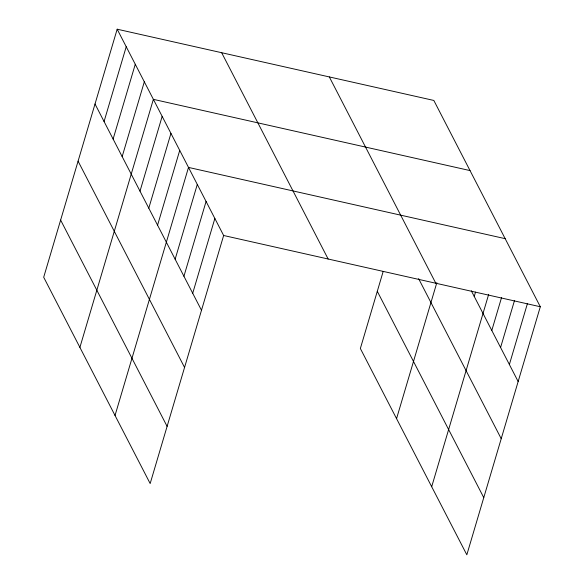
<?xml version="1.0" encoding="UTF-8"?>
<svg xmlns="http://www.w3.org/2000/svg" width="584" height="584" viewBox="0 0 584 584"><rect width="100%" height="100%" fill="white"/><g stroke="black" fill="none" stroke-linecap="round" stroke-linejoin="round"><path stroke-width="0.88" d="M117.172 29.2L43.691 277.254L150.168 483.552L223.643 235.498L117.172 29.2L433.832 100.448L540.309 306.746L466.828 554.8L360.357 348.502L383.192 271.399M104.069 121.523L126.217 46.735M113.113 139.058L135.269 64.269M122.165 156.6L144.321 81.804M79.898 347.392L153.373 99.346L470.032 170.586M139.999 191.151L162.155 116.362M148.789 208.174L170.944 133.378M157.57 225.19L179.726 150.402M115.033 415.472L188.508 167.418L505.167 238.666M175.142 259.23L197.29 184.442M183.923 276.254L206.079 201.458M192.705 293.27L214.861 218.482M396.558 418.64L436.847 282.627M474.23 296.438L475.522 292.088M431.693 486.72L488.684 294.329M491.801 330.478L501.59 297.431M500.583 347.495L514.497 300.534M509.372 364.518L527.403 303.643M223.643 235.498L540.309 306.746M471.303 290.766L518.154 381.534M329.332 76.935L435.81 283.233M418.604 278.641L501.218 438.715M377.293 291.321L483.764 497.626M221.664 52.713L328.142 259.011M95.017 103.988L201.495 310.294M78.081 161.169L184.559 367.467M60.626 220.073L167.104 426.378"/></g></svg>
